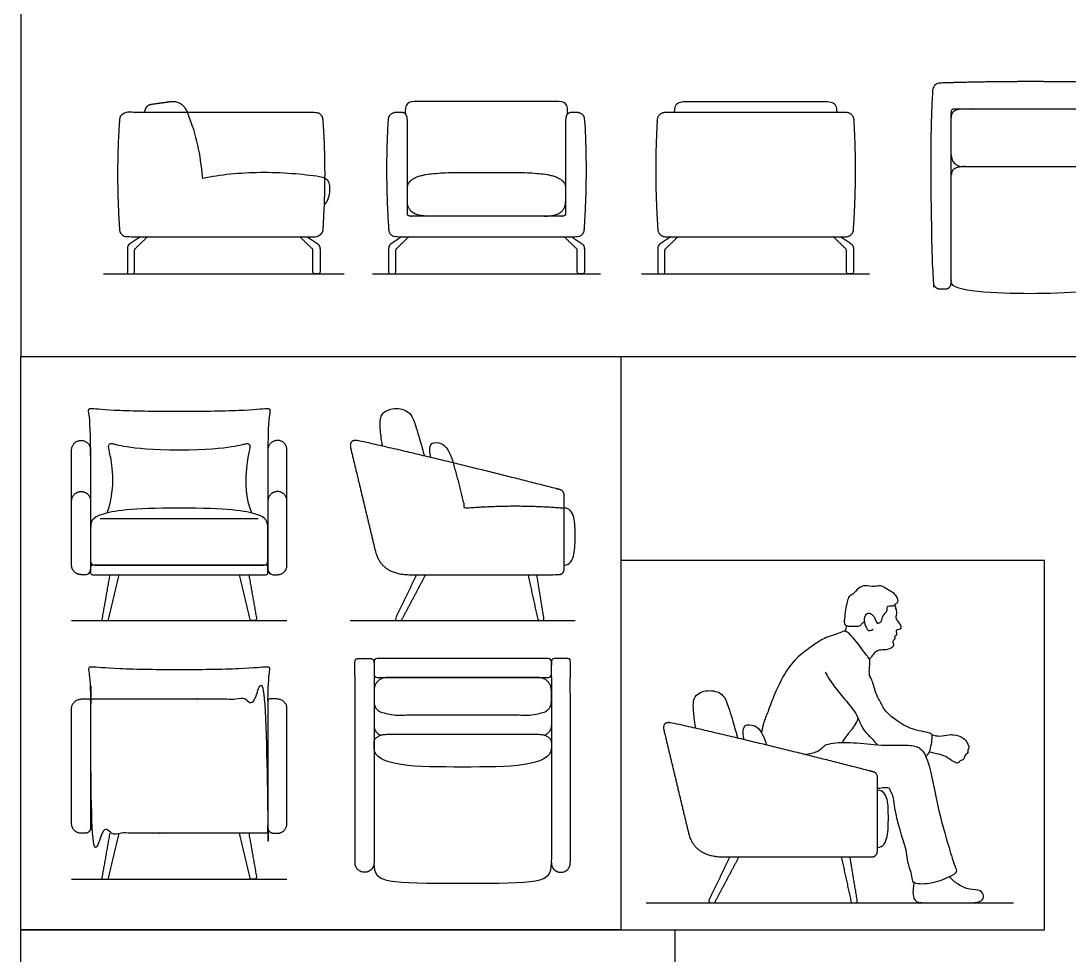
# Model space of a CAD drawing. Header units: millimetres. Extents: x 0 to 36.1, y -0.4 to 14.5.
# Drawn here: x 9.189 to 13.392, y 6.98 to 10.728 of the extents above; entities that cross this region are included whole.
import ezdxf

# ---------------------------------------------------------------- set-up
doc = ezdxf.new("R2010")
doc.units = ezdxf.units.MM
for name, color, linetype, true_color in [('AG-DETAIL-DIAGRAM', 7, 'Continuous', 0xccff66), ('AG-DIAGRAM', 7, 'Continuous', 0xfecc66), ('AG-FURNITURE', 7, 'Continuous', 0x66ccff), ('AG-PEOPLE', 7, 'Continuous', 0xfc6666), ('X-VPRT', 6, 'Continuous', 0xff00ff)]:
    doc.layers.add(name, color=color, linetype=linetype, true_color=true_color)

msp = doc.modelspace()

# ---------------------------------------------------------------- linework, layer by layer
at = {"layer": 'AG-DETAIL-DIAGRAM'}
msp.add_lwpolyline([(10.1405, 8.73), (9.8235, 8.73), (9.5066, 8.73)], dxfattribs=at)
for points, degree, knots in [([(10.408, 10.0962), (10.4024, 10.099), (10.3952, 10.1013), (10.3199, 10.1132), (10.1485, 10.127), (9.9884, 10.1105), (9.9174, 10.0965), (9.907, 10.2009), (9.8964, 10.2605), (9.8561, 10.3608)], 3, [5.470379, 5.470379, 5.470379, 5.470379, 5.916145, 5.916145, 9.085523, 12.15852, 12.15852, 12.15852, 24.062906, 24.062906, 24.062906, 24.062906]), ([(10.9216, 8.9549), (10.9476, 8.8647), (10.9681, 8.7734), (11.1749, 8.7902), (11.3672, 8.7734)], 2, [-0.61847, -0.61847, -0.61847, 0, 0, 1.301687, 1.301687, 1.301687])]:
    msp.add_open_spline(points, degree=degree, knots=knots, dxfattribs=at)
at = {"layer": 'AG-DIAGRAM'}
msp.add_line((11.6968, 7.1896, 0.0446), (13.17, 7.1896, 0.0446), dxfattribs=at)
for points in [[(9.519, 9.7131), (10.4842, 9.7131)], [(10.5985, 9.7131), (11.5129, 9.7131)], [(11.678, 9.7131), (12.5924, 9.7131)], [(9.3917, 8.3219), (10.2553, 8.3219)], [(10.5093, 8.3219), (11.411, 8.3219)], [(9.3917, 7.2845), (10.2553, 7.2845)]]:
    msp.add_lwpolyline(points, dxfattribs=at)
at = {"layer": 'AG-FURNITURE'}
for p, q in [((9.4679, 7.9997), (9.4679, 7.9984)), ((10.1791, 7.9997), (10.1791, 7.9984))]:
    msp.add_line(p, q, dxfattribs=at)
for points in [[(12.1352, 10.3608), (11.7938, 10.3608)], [(12.4765, 10.3608), (12.1352, 10.3608)]]:
    msp.add_lwpolyline(points, dxfattribs=at)
for centre, radius, start, end in [((9.6501, 9.8087), 0.00635, 134.0496, 180), ((10.3531, 9.8087), 0.00635, 0, 45.9504), ((10.6979, 9.8087), 0.00635, 134.0496, 180), ((11.4135, 9.8087), 0.00635, 0, 45.9504), ((11.7774, 9.8087), 0.00635, 134.0496, 180), ((12.493, 9.8087), 0.00635, 360, 45.9504), ((9.6215, 9.7194), 0.00635, 180, 270), ((9.6374, 9.7194), 0.00635, 270, 360), ((10.3658, 9.7194), 0.00635, 180, 270), ((10.3816, 9.7194), 0.00635, 270, 0), ((10.6693, 9.7194), 0.00635, 180, 270), ((10.6852, 9.7194), 0.00635, 270, 360), ((11.4262, 9.7194), 0.00635, 180, 270), ((11.4421, 9.7194), 0.00635, 270, 0), ((11.7488, 9.7194), 0.00635, 180, 270), ((11.7647, 9.7194), 0.00635, 270, 360), ((12.5057, 9.7194), 0.00635, 180, 270), ((12.5216, 9.7194), 0.00635, 270, 360), ((9.4843, 8.5605), 0.0164, 180, 270), ((9.4757, 8.5363), 0.00781, 90, 180), ((10.1627, 8.5605), 0.0164, 270, 360), ((10.1713, 8.5363), 0.00781, 0, 90), ((9.4466, 8.5274), 0.0214, 270, 0), ((9.4757, 8.5139), 0.00781, 180, 270), ((10.1713, 8.5139), 0.00781, 270, 0), ((10.2005, 8.5274), 0.0214, 180, 270), ((9.5183, 8.3271), 0.00519, 170.0002, 270), ((9.5346, 8.3271), 0.00519, 270, 346.7558), ((10.1124, 8.3271), 0.00519, 193.2442, 270), ((10.1287, 8.3271), 0.00519, 270, 9.9998), ((10.6982, 8.3294), 0.00752, 154.2493, 270), ((10.7097, 8.3294), 0.00752, 270, 332.0353), ((11.2684, 8.3294), 0.00752, 192.2356, 270), ((11.2789, 8.3294), 0.00752, 270, 9.3401), ((10.6173, 8.1568), 0.0127, 90, 180), ((11.3031, 8.1568), 0.0127, 360, 90), ((10.6173, 8.106), 0.0127, 180, 270), ((11.3031, 8.106), 0.0127, 270, 360), ((9.4602, 7.9997), 0.00774, 0, 90), ((10.1869, 7.9997), 0.00774, 90, 180), ((9.5183, 7.2897), 0.00519, 170.0002, 270), ((9.5346, 7.2897), 0.00519, 270, 346.7558), ((10.1124, 7.2897), 0.00519, 193.2442, 270), ((10.1287, 7.2897), 0.00519, 270, 9.9998), ((11.9547, 7.1971, 0.0446), 0.00752, 154.2493, 270), ((11.9662, 7.1971, 0.0446), 0.00752, 270, 332.0353), ((12.5248, 7.1971, 0.0446), 0.00752, 192.2356, 270), ((12.5353, 7.1971, 0.0446), 0.00752, 270, 9.3401)]:
    msp.add_arc(centre, radius, start, end, dxfattribs=at)
for points, weights, degree, knots in [([(13.2373, 10.4846), (13.0562, 10.4846), (12.8754, 10.4789), (12.8472, 10.4789), (12.8453, 10.4509), (12.8298, 10.2332), (12.8455, 9.681), (12.8473, 9.6528), (12.8756, 9.6528), (12.8902, 9.6528), (12.8962, 9.6528), (12.9197, 9.6528), (12.9201, 9.6844), (12.9201, 10.182), (12.9201, 10.3651), (12.9201, 10.3759), (12.9309, 10.3759), (13.0713, 10.3759), (13.2373, 10.3759)], [1, 1, 1, 0.731176455453, 1, 1, 1, 0.728659289514, 1, 1, 1, 1, 1, 1, 1, 0.707106781253, 1, 1, 1], 2, [-69.253751, -69.253751, -69.253751, -54.996628, -54.996628, -53.214218, -53.214218, -34.42874, -34.42874, -32.637588, -32.637588, -31.632466, -31.632466, -30.184136, -30.184136, -13.537614, -13.537614, -12.871274, -12.871274, 0, 0, 0]), ([(13.2373, 10.3759), (13.4032, 10.3759), (13.5436, 10.3759), (13.5544, 10.3759), (13.5544, 10.3651), (13.5544, 10.182), (13.5544, 9.6844), (13.5548, 9.6528), (13.5783, 9.6528), (13.5844, 9.6528), (13.5989, 9.6528), (13.6272, 9.6528), (13.629, 9.681), (13.6447, 10.2332), (13.6292, 10.4509), (13.6273, 10.4789), (13.5992, 10.4789), (13.4183, 10.4846), (13.2373, 10.4846)], [1, 1, 1, 0.707106781253, 1, 1, 1, 1, 1, 1, 1, 0.728659289514, 1, 1, 1, 0.731176455453, 1, 1, 1], 2, [-138.507501, -138.507501, -138.507501, -125.636227, -125.636227, -124.969888, -124.969888, -108.323365, -108.323365, -106.875035, -106.875035, -105.869914, -105.869914, -104.078761, -104.078761, -85.293283, -85.293283, -83.510874, -83.510874, -69.253751, -69.253751, -69.253751]), ([(10.0016, 10.3608), (10.1716, 10.3608), (10.37, 10.3608), (10.3984, 10.3608), (10.4001, 10.3325), (10.4158, 10.1232), (10.4003, 9.8903), (10.3984, 9.8622), (10.3703, 9.8622), (10.1717, 9.8622), (10.0016, 9.8622), (9.8315, 9.8622), (9.6139, 9.8622), (9.5857, 9.8622), (9.5838, 9.8903), (9.5683, 10.1232), (9.584, 10.3325), (9.5858, 10.3608), (9.6141, 10.3608), (9.8316, 10.3608), (10.0016, 10.3608)], [1, 1, 1, 0.728659289514, 1, 1, 1, 0.731176455453, 1, 1, 1, 1, 1, 0.731176455453, 1, 1, 1, 0.728659289514, 1, 1, 1], 2, [-50.98843, -50.98843, -50.98843, -37.736258, -37.736258, -35.945106, -35.945106, -17.159628, -17.159628, -15.377219, -15.377219, -2.115185, -2.115185, 11.146848, 11.146848, 12.929257, 12.929257, 31.714736, 31.714736, 33.505888, 33.505888, 46.75806, 46.75806, 46.75806]), ([(11.0557, 9.9448), (10.8897, 9.9448), (10.749, 9.9448), (10.7383, 9.9448), (10.7383, 9.9556), (10.7383, 10.1648), (10.7383, 10.3291), (10.7379, 10.3608), (10.7143, 10.3608), (10.7083, 10.3608), (10.6937, 10.3608), (10.6628, 10.3608), (10.661, 10.3325), (10.6479, 10.1136), (10.6634, 9.8903), (10.6653, 9.8622), (10.6935, 9.8622), (10.8746, 9.8622), (11.0557, 9.8622)], [1, 1, 1, 0.707106781253, 1, 1, 1, 1, 1, 1, 1, 0.728659289514, 1, 1, 1, 0.731176455453, 1, 1, 1], 2, [0, 0, 0, 12.871274, 12.871274, 13.537614, 13.537614, 30.184138, 30.184138, 31.632468, 31.632468, 32.637589, 32.637589, 34.428742, 34.428742, 53.214221, 53.214221, 54.99663, 54.99663, 69.253751, 69.253751, 69.253751]), ([(11.0557, 9.8622), (11.2368, 9.8622), (11.4179, 9.8622), (11.446, 9.8622), (11.448, 9.8903), (11.4635, 10.1136), (11.4503, 10.3325), (11.4486, 10.3608), (11.4176, 10.3608), (11.4031, 10.3608), (11.397, 10.3608), (11.3735, 10.3608), (11.3731, 10.3291), (11.3731, 10.1648), (11.3731, 9.9556), (11.3731, 9.9448), (11.3623, 9.9448), (11.2217, 9.9448), (11.0557, 9.9448)], [1, 1, 1, 0.731176455453, 1, 1, 1, 0.728659289514, 1, 1, 1, 1, 1, 1, 1, 0.707106781253, 1, 1, 1], 2, [-69.253751, -69.253751, -69.253751, -54.99663, -54.99663, -53.214221, -53.214221, -34.428742, -34.428742, -32.637589, -32.637589, -31.632468, -31.632468, -30.184138, -30.184138, -13.537614, -13.537614, -12.871274, -12.871274, 0, 0, 0]), ([(11.7938, 10.3608), (11.7878, 10.3608), (11.7732, 10.3608), (11.7423, 10.3608), (11.7405, 10.3325), (11.7274, 10.1136), (11.7429, 9.8903), (11.7448, 9.8622), (11.773, 9.8622), (11.9541, 9.8622), (12.1352, 9.8622)], [1, 1, 1, 0.728659289514, 1, 1, 1, 0.731176455453, 1, 1, 1], 2, [-106.875049, -106.875049, -106.875049, -105.869927, -105.869927, -104.078774, -104.078774, -85.293287, -85.293287, -83.510877, -83.510877, -69.253751, -69.253751, -69.253751]), ([(12.1352, 9.8622), (12.3163, 9.8622), (12.4974, 9.8622), (12.5255, 9.8622), (12.5275, 9.8903), (12.543, 10.1136), (12.5298, 10.3325), (12.5281, 10.3608), (12.4971, 10.3608), (12.4826, 10.3608), (12.4765, 10.3608)], [1, 1, 1, 0.731176455453, 1, 1, 1, 0.728659289514, 1, 1, 1], 2, [-69.253751, -69.253751, -69.253751, -54.996624, -54.996624, -53.214214, -53.214214, -34.428728, -34.428728, -32.637574, -32.637574, -31.632452, -31.632452, -31.632452]), ([(9.3917, 8.8017), (9.3917, 8.878), (9.3917, 9.0068), (9.3917, 9.0449), (9.4298, 9.0449), (9.4679, 9.0449), (9.4679, 9.0068), (9.4679, 8.8838), (9.4679, 8.8017)], [1, 1, 1, 0.707106781187, 1, 0.707106781186, 1, 1, 1], 2, [0.361362, 0.361362, 0.361362, 1.180318, 1.180318, 1.376668, 1.376668, 1.573017, 1.573017, 2.439302, 2.439302, 2.439302]), ([(10.2553, 8.8017), (10.2553, 8.878), (10.2553, 9.0068), (10.2553, 9.0449), (10.2172, 9.0449), (10.1791, 9.0449), (10.1791, 9.0068), (10.1791, 8.8838), (10.1791, 8.8017)], [1, 1, 1, 0.707106781187, 1, 0.707106781186, 1, 1, 1], 2, [0.361362, 0.361362, 0.361362, 1.180318, 1.180318, 1.376668, 1.376668, 1.573017, 1.573017, 2.439302, 2.439302, 2.439302]), ([(10.5114, 9.0114), (10.5027, 9.0475), (10.5265, 9.0475), (10.8242, 8.9801), (11.0908, 8.9142), (11.3505, 8.8473), (11.3607, 8.8447), (11.3672, 8.8364), (11.3672, 8.8258), (11.3672, 8.7256), (11.3672, 8.6264), (11.3672, 8.5282), (11.3672, 8.5152), (11.358, 8.5061), (11.345, 8.5061), (11.1468, 8.5061), (10.9486, 8.5061), (10.7503, 8.5061), (10.6709, 8.5061), (10.6236, 8.5392), (10.6087, 8.6054), (10.5761, 8.7413), (10.544, 8.8756), (10.5114, 9.0114)], [1, 1, 1, 1, 1, 1, 0.860266481406, 0.860266481406, 1, 1, 1, 1, 0.804737854124, 0.804737854124, 1, 1, 1, 1, 1, 1, 1, 1, 1, 1], 3, [0, 0, 0, 0, 0.248055, 0.248055, 3.081282, 3.081282, 3.081282, 3.177235, 3.177235, 3.177235, 4.143081, 4.143081, 4.143081, 4.257381, 4.257381, 4.257381, 6.208316, 6.208316, 6.208316, 6.933691, 6.933691, 6.933691, 8.290754, 8.290754, 8.290754, 8.290754]), ([(9.3917, 8.8017), (9.3917, 8.8398), (9.4298, 8.8398), (9.4679, 8.8398), (9.4679, 8.8017)], [1, 0.707106781187, 1, 0.707106781186, 1], 2, [1.1403063, 1.1403063, 1.1403063, 1.3366558, 1.3366558, 1.5330054, 1.5330054, 1.5330054]), ([(10.2553, 8.8017), (10.2553, 8.8398), (10.2172, 8.8398), (10.1791, 8.8398), (10.1791, 8.8017)], [1, 0.707106781187, 1, 0.707106781186, 1], 2, [1.1403063, 1.1403063, 1.1403063, 1.3366558, 1.3366558, 1.5330054, 1.5330054, 1.5330054]), ([(10.5411, 8.1695), (10.5284, 8.1695), (10.5284, 8.1568), (10.5284, 7.874), (10.5284, 7.7187), (10.5284, 7.546), (10.5284, 7.3498), (10.5284, 7.3117), (10.5665, 7.3117), (10.6046, 7.3117), (10.6046, 7.3498), (10.6046, 7.5444), (10.6046, 7.7187), (10.6046, 7.8889), (10.6046, 8.1568), (10.6046, 8.1695), (10.5919, 8.1695), (10.5665, 8.1695), (10.5411, 8.1695)], [1, 0.707106781204, 1, 1, 1, 1, 1, 0.707106781187, 1, 0.707106781186, 1, 1, 1, 1, 1, 0.707106781169, 1, 1, 1], 2, [0, 0, 0, 0.06545, 0.06545, 0.319353, 0.319353, 0.601575, 0.601575, 0.797925, 0.797925, 0.994274, 0.994274, 1.293356, 1.293356, 1.585542, 1.585542, 1.650992, 1.650992, 1.817659, 1.817659, 1.817659]), ([(11.3793, 8.1695), (11.392, 8.1695), (11.392, 8.1568), (11.392, 7.874), (11.392, 7.7187), (11.392, 7.546), (11.392, 7.3498), (11.392, 7.3117), (11.3539, 7.3117), (11.3158, 7.3117), (11.3158, 7.3498), (11.3158, 7.5444), (11.3158, 7.7187), (11.3158, 7.8889), (11.3158, 8.1568), (11.3158, 8.1695), (11.3285, 8.1695), (11.3539, 8.1695), (11.3793, 8.1695)], [1, 0.707106781204, 1, 1, 1, 1, 1, 0.707106781187, 1, 0.707106781186, 1, 1, 1, 1, 1, 0.707106781169, 1, 1, 1], 2, [0, 0, 0, 0.06545, 0.06545, 0.319353, 0.319353, 0.601575, 0.601575, 0.797925, 0.797925, 0.994274, 0.994274, 1.293356, 1.293356, 1.585542, 1.585542, 1.650992, 1.650992, 1.817659, 1.817659, 1.817659]), ([(9.4757, 8.0075), (9.4679, 8.0075), (9.4679, 7.9997), (9.4679, 7.4877), (9.4679, 7.4765), (9.4679, 7.4686), (9.4757, 7.4686), (9.6496, 7.4686), (9.8235, 7.4686), (9.9974, 7.4686), (10.1713, 7.4686), (10.1791, 7.4686), (10.1791, 7.4765), (10.1791, 7.4877), (10.1791, 7.9997), (10.1791, 8.0075), (10.1713, 8.0075), (9.9974, 8.0075), (9.8235, 8.0075), (9.6496, 8.0075), (9.4757, 8.0075)], [1, 0.707106781187, 1, 1, 1, 0.707106781186, 1, 1, 1, 1, 1, 0.707106781186, 1, 1, 1, 0.707106781187, 1, 1, 1, 1, 1], 2, [-1.317294, -1.317294, -1.317294, -1.277039, -1.277039, -1.203293, -1.203293, -1.163038, -1.163038, -0.021998, -0.021998, 1.119041, 1.119041, 1.159296, 1.159296, 1.233042, 1.233042, 1.273297, 1.273297, 2.414337, 2.414337, 3.555376, 3.555376, 3.555376]), ([(10.9602, 8.0933), (11.1122, 8.0933), (11.2642, 8.0933), (11.3158, 8.0933), (11.3158, 8.0418), (11.3158, 8.0275), (11.3158, 7.995), (11.3158, 7.9434), (11.0229, 7.9434), (10.9602, 7.9434), (10.8974, 7.9434), (10.6046, 7.9434), (10.6046, 7.995), (10.6046, 8.0275), (10.6046, 8.0418), (10.6046, 8.0933), (10.6561, 8.0933), (10.8081, 8.0933), (10.9602, 8.0933)], [1, 1, 1, 0.707106781187, 1, 1, 1, 0.707106781187, 1, 1, 1, 0.707106781187, 1, 1, 1, 0.707106781187, 1, 1, 1], 2, [0, 0, 0, 0.997636, 0.997636, 1.263149, 1.263149, 1.437063, 1.437063, 1.702575, 2.700211, 2.700211, 3.697848, 3.96336, 3.96336, 4.137274, 4.137274, 4.402787, 4.402787, 5.400423, 5.400423, 5.400423]), ([(9.3917, 7.7643), (9.3917, 7.8406), (9.3917, 7.9694), (9.3917, 8.0075), (9.4347, 8.0074)], [1, 1, 1, 0.707106781187, 0.952430624998], 2, [4.485906, 4.485906, 4.485906, 5.318982, 5.318982, 5.518717, 5.518717, 5.518717]), ([(10.2553, 7.7643), (10.2553, 7.8406), (10.2553, 7.9694), (10.2553, 8.0075), (10.2123, 8.0074)], [1, 1, 1, 0.707106781187, 0.952430624998], 2, [4.485906, 4.485906, 4.485906, 5.318982, 5.318982, 5.518717, 5.518717, 5.518717]), ([(10.6046, 7.9295), (10.6046, 7.9152), (10.6046, 7.9009), (10.6046, 7.8759), (10.6303, 7.8615)], [1, 1, 1, 0.832491192292, 0.780919562718], 2, [1.2631486, 1.2631486, 1.2631486, 1.4370627, 1.4370627, 1.5889122, 1.5889122, 1.5889122]), ([(11.3158, 7.9295), (11.3158, 7.9152), (11.3158, 7.9009), (11.3158, 7.8759), (11.29, 7.8615)], [1, 1, 1, 0.832491192292, 0.780919562718], 2, [1.2631486, 1.2631486, 1.2631486, 1.4370627, 1.4370627, 1.5889122, 1.5889122, 1.5889122]), ([(11.7679, 7.8791, 0.0446), (11.7592, 7.9152, 0.0446), (11.7829, 7.9152, 0.0446), (12.0807, 7.8477, 0.0446), (12.3473, 7.7819, 0.0446), (12.607, 7.715, 0.0446), (12.6172, 7.7124, 0.0446), (12.6236, 7.704, 0.0446), (12.6236, 7.6935, 0.0446), (12.6236, 7.5932, 0.0446), (12.6236, 7.494, 0.0446), (12.6236, 7.3959, 0.0446), (12.6236, 7.3829, 0.0446), (12.6144, 7.3737, 0.0446), (12.6014, 7.3737, 0.0446), (12.4032, 7.3737, 0.0446), (12.205, 7.3737, 0.0446), (12.0068, 7.3737, 0.0446), (11.9273, 7.3737, 0.0446), (11.8801, 7.4068, 0.0446), (11.8651, 7.4731, 0.0446), (11.8325, 7.609, 0.0446), (11.8004, 7.7433, 0.0446), (11.7679, 7.8791, 0.0446)], [1, 1, 1, 1, 1, 1, 0.860266481406, 0.860266481406, 1, 1, 1, 1, 0.804737854124, 0.804737854124, 1, 1, 1, 1, 1, 1, 1, 1, 1, 1], 3, [0, 0, 0, 0, 0.248055, 0.248055, 3.081282, 3.081282, 3.081282, 3.177235, 3.177235, 3.177235, 4.143081, 4.143081, 4.143081, 4.257381, 4.257381, 4.257381, 6.208316, 6.208316, 6.208316, 6.933691, 6.933691, 6.933691, 8.290754, 8.290754, 8.290754, 8.290754]), ([(10.6046, 7.812), (10.6046, 7.8225), (10.6046, 7.8331), (10.6046, 7.8658), (10.6561, 7.8658), (10.8081, 7.8658), (10.9602, 7.8658)], [1, 1, 1, 0.707106781187, 1, 1, 1], 2, [-1.391089, -1.391089, -1.391089, -1.263149, -1.263149, -0.997636, -0.997636, 0, 0, 0]), ([(10.9602, 7.8658), (11.1122, 7.8658), (11.2642, 7.8658), (11.3158, 7.8658), (11.3158, 7.8331), (11.3158, 7.8225), (11.3158, 7.812)], [1, 1, 1, 0.707106781187, 1, 1, 1], 2, [0, 0, 0, 0.997636, 0.997636, 1.263149, 1.263149, 1.391089, 1.391089, 1.391089]), ([(9.4679, 7.49), (9.4679, 7.4686), (9.4466, 7.4686), (9.4382, 7.4686), (9.4298, 7.4686), (9.3917, 7.4686), (9.3917, 7.5067), (9.3917, 7.6355), (9.3917, 7.7643)], [1, 0.707106781186, 1, 1, 1, 0.707106781187, 1, 1, 1], 2, [3.305587, 3.305587, 3.305587, 3.415698, 3.415698, 3.470599, 3.470599, 3.666949, 3.666949, 4.485906, 4.485906, 4.485906]), ([(10.1791, 7.49), (10.1791, 7.4686), (10.2005, 7.4686), (10.2088, 7.4686), (10.2172, 7.4686), (10.2553, 7.4686), (10.2553, 7.5067), (10.2553, 7.6355), (10.2553, 7.7643)], [1, 0.707106781186, 1, 1, 1, 0.707106781187, 1, 1, 1], 2, [3.305587, 3.305587, 3.305587, 3.415698, 3.415698, 3.470599, 3.470599, 3.666949, 3.666949, 4.485906, 4.485906, 4.485906])]:
    msp.add_rational_spline(points, weights, degree=degree, knots=knots, dxfattribs=at)
for points, degree, knots in [([(9.6849, 10.3608), (9.6882, 10.3907), (9.7118, 10.394), (9.7569, 10.4004), (9.7866, 10.4045), (9.8353, 10.4108), (9.8561, 10.3608)], 2, [-2.444209, -2.444209, -2.444209, 0, 0, 3.584651, 3.584651, 6.488257, 6.488257, 6.488257]), ([(11.0557, 10.4052), (10.9251, 10.4052), (10.7651, 10.4052), (10.7297, 10.4052), (10.7301, 10.363), (10.7302, 10.3549)], 3, [-14.497428, -14.497428, -14.497428, -14.497428, -7.648868, -0.800307, -0.591619, -0.591619, -0.591619, -0.591619]), ([(11.3811, 10.3549), (11.3812, 10.363), (11.3816, 10.4052), (11.3463, 10.4052), (11.1863, 10.4052), (11.0557, 10.4052)], 3, [-28.403236, -28.403236, -28.403236, -28.403236, -28.194549, -21.345988, -14.497428, -14.497428, -14.497428, -14.497428]), ([(12.9201, 10.1913), (12.9201, 10.1434), (13, 10.1434), (13.0158, 10.1434), (13.2373, 10.1434), (13.4587, 10.1434), (13.4745, 10.1434), (13.5544, 10.1434), (13.5544, 10.1913)], 3, [-26.17373, -26.17373, -26.17373, -26.17373, -13.086865, 0, 0, 0, 13.086865, 26.17373, 26.17373, 26.17373, 26.17373]), ([(10.4056, 9.9906), (10.4182, 10.0044), (10.427, 10.0283), (10.427, 10.0496), (10.427, 10.0865), (10.408, 10.0962)], 3, [0.020842, 0.020842, 0.020842, 0.020842, 1.972048, 3.944096, 5.470379, 5.470379, 5.470379, 5.470379]), ([(10.7383, 10.0578), (10.7383, 10.1195), (10.9147, 10.1195), (11.0168, 10.1195), (11.0557, 10.1195)], 2, [-29.677648, -29.677648, -29.677648, -26.385385, -26.385385, -15.835861, -15.835861, -15.835861]), ([(11.0557, 10.1195), (11.0946, 10.1195), (11.1966, 10.1195), (11.3731, 10.1195), (11.3731, 10.0578)], 2, [-15.835861, -15.835861, -15.835861, -5.286338, -5.286338, -1.994074, -1.994074, -1.994074]), ([(13.5545, 9.6803), (13.5545, 9.6406), (13.3759, 9.6337), (13.2373, 9.6337), (13.0987, 9.6337), (12.92, 9.6406), (12.92, 9.6803)], 3, [0, 0, 0, 0, 22.164903, 22.164903, 22.164903, 44.329806, 44.329806, 44.329806, 44.329806]), ([(9.4679, 8.9846), (9.4679, 9.1092), (9.4588, 9.167), (9.4584, 9.1767), (9.5534, 9.1644), (9.745, 9.1617), (9.8235, 9.1617)], 3, [-1.570688, -1.570688, -1.570688, -1.570688, -1.178016, -0.785344, -0.392672, 0, 0, 0, 0]), ([(9.8235, 9.1617), (9.9021, 9.1617), (10.0937, 9.1644), (10.1886, 9.1767), (10.1883, 9.167), (10.1791, 9.1092), (10.1791, 8.9846)], 3, [0, 0, 0, 0, 0.392672, 0.785344, 1.178016, 1.570688, 1.570688, 1.570688, 1.570688]), ([(10.6386, 9.0219), (10.6331, 9.0558), (10.6291, 9.0951), (10.6261, 9.1546), (10.6867, 9.1796), (10.7503, 9.164), (10.7719, 9.1028), (10.7918, 9.0366), (10.8037, 8.9929), (10.8065, 8.9826)], 3, [0.122912, 0.122912, 0.122912, 0.122912, 0.483244, 0.918115, 1.344267, 1.78157, 2.221352, 2.783181, 2.954624, 2.954624, 2.954624, 2.954624]), ([(10.8329, 8.9763), (10.8297, 8.9849), (10.828, 9.0023), (10.8296, 9.0392), (10.8826, 9.0366), (10.9082, 8.9955), (10.9191, 8.969), (10.9216, 8.9549)], 3, [0, 0, 0, 0, 0.300646, 0.587413, 0.907127, 1.2818, 1.658174, 1.658174, 1.658174, 1.658174]), ([(9.8235, 8.1243), (9.745, 8.1243), (9.5534, 8.127), (9.4584, 8.1392), (9.4587, 8.1301), (9.4665, 8.0806), (9.4679, 7.9996)], 3, [0, 0, 0, 0, 0.392672, 0.785344, 1.178016, 1.508414, 1.508414, 1.508414, 1.508414]), ([(10.1791, 7.9996), (10.1805, 8.0806), (10.1883, 8.1301), (10.1886, 8.1392), (10.0937, 8.127), (9.9021, 8.1243), (9.8235, 8.1243)], 3, [-1.508414, -1.508414, -1.508414, -1.508414, -1.178016, -0.785344, -0.392672, 0, 0, 0, 0]), ([(11.8951, 7.8896, 0.0446), (11.8896, 7.9235, 0.0446), (11.8856, 7.9628, 0.0446), (11.8825, 8.0222, 0.0446), (11.9431, 8.0473, 0.0446), (12.0068, 8.0317, 0.0446), (12.0284, 7.9705, 0.0446), (12.0482, 7.9042, 0.0446), (12.0602, 7.8605, 0.0446), (12.0629, 7.8502, 0.0446)], 3, [0.122912, 0.122912, 0.122912, 0.122912, 0.483244, 0.918115, 1.344267, 1.78157, 2.221352, 2.783181, 2.954624, 2.954624, 2.954624, 2.954624]), ([(12.0893, 7.8439, 0.0446), (12.0862, 7.8526, 0.0446), (12.0844, 7.8699, 0.0446), (12.086, 7.9069, 0.0446), (12.139, 7.9042, 0.0446), (12.1646, 7.8632, 0.0446), (12.1755, 7.8367, 0.0446), (12.1781, 7.8225, 0.0446)], 3, [0, 0, 0, 0, 0.300646, 0.587413, 0.907127, 1.2818, 1.658174, 1.658174, 1.658174, 1.658174])]:
    msp.add_open_spline(points, degree=degree, knots=knots, dxfattribs=at)
for points, degree in [([(11.8097, 10.3608), (11.8098, 10.4052), (11.8446, 10.4052), (12.0046, 10.4052), (12.1352, 10.4052)], 3), ([(12.1352, 10.4052), (12.2658, 10.4052), (12.4258, 10.4052), (12.4606, 10.4052), (12.4607, 10.3608)], 3), ([(12.9201, 10.339), (12.9201, 10.3759), (12.9671, 10.3759)], 2), ([(12.9729, 10.1436), (12.9201, 10.1436), (12.9201, 10.1108)], 2), ([(10.4052, 9.9902), (10.4053, 9.9903), (10.4055, 9.9905), (10.4056, 9.9906)], 3), ([(10.8233, 9.9448), (10.7383, 9.9448), (10.7383, 10.0034)], 2), ([(11.2881, 9.9448), (11.3731, 9.9448), (11.3731, 10.0034)], 2), ([(9.6673, 9.8622), (9.6464, 9.8483), (9.6255, 9.8343)], 2), ([(9.6457, 9.8133), (9.671, 9.8378), (9.6963, 9.8622)], 2), ([(10.3575, 9.8133), (10.3322, 9.8378), (10.3068, 9.8622)], 2), ([(10.3358, 9.8622), (10.3567, 9.8483), (10.3776, 9.8343)], 2), ([(10.7151, 9.8622), (10.6942, 9.8483), (10.6733, 9.8343)], 2), ([(10.6935, 9.8133), (10.7188, 9.8378), (10.7441, 9.8622)], 2), ([(11.4179, 9.8133), (11.3926, 9.8378), (11.3673, 9.8622)], 2), ([(11.3963, 9.8622), (11.4172, 9.8483), (11.4381, 9.8343)], 2), ([(11.7946, 9.8622), (11.7737, 9.8483), (11.7528, 9.8343)], 2), ([(11.773, 9.8133), (11.7983, 9.8378), (11.8236, 9.8622)], 2), ([(12.4974, 9.8133), (12.4721, 9.8378), (12.4468, 9.8622)], 2), ([(12.4758, 9.8622), (12.4967, 9.8483), (12.5176, 9.8343)], 2), ([(9.6255, 9.8343), (9.6152, 9.8274), (9.6152, 9.8112)], 2), ([(9.6152, 9.8112), (9.6152, 9.7653), (9.6152, 9.7194)], 2), ([(9.6438, 9.7194), (9.6438, 9.764), (9.6438, 9.8087)], 2), ([(10.3594, 9.7194), (10.3594, 9.764), (10.3594, 9.8087)], 2), ([(10.3776, 9.8343), (10.388, 9.8274), (10.388, 9.8112)], 2), ([(10.388, 9.8112), (10.388, 9.7653), (10.388, 9.7194)], 2), ([(10.6733, 9.8343), (10.6629, 9.8274), (10.6629, 9.8112)], 2), ([(10.6629, 9.8112), (10.6629, 9.7653), (10.6629, 9.7194)], 2), ([(10.6915, 9.7194), (10.6915, 9.764), (10.6915, 9.8087)], 2), ([(11.4199, 9.7194), (11.4199, 9.764), (11.4199, 9.8087)], 2), ([(11.4381, 9.8343), (11.4484, 9.8274), (11.4484, 9.8112)], 2), ([(11.4484, 9.8112), (11.4484, 9.7653), (11.4484, 9.7194)], 2), ([(11.7528, 9.8343), (11.7424, 9.8274), (11.7424, 9.8112)], 2), ([(11.7424, 9.8112), (11.7424, 9.7653), (11.7424, 9.7194)], 2), ([(11.771, 9.7194), (11.771, 9.764), (11.771, 9.8087)], 2), ([(12.4994, 9.7194), (12.4994, 9.764), (12.4994, 9.8087)], 2), ([(12.5176, 9.8343), (12.5279, 9.8274), (12.5279, 9.8112)], 2), ([(12.5279, 9.8112), (12.5279, 9.7653), (12.5279, 9.7194)], 2), ([(9.6215, 9.7131), (9.6295, 9.7131), (9.6374, 9.7131)], 2), ([(10.3816, 9.7131), (10.3737, 9.7131), (10.3658, 9.7131)], 2), ([(10.6693, 9.7131), (10.6772, 9.7131), (10.6852, 9.7131)], 2), ([(11.4421, 9.7131), (11.4341, 9.7131), (11.4262, 9.7131)], 2), ([(11.7488, 9.7131), (11.7567, 9.7131), (11.7647, 9.7131)], 2), ([(12.5216, 9.7131), (12.5136, 9.7131), (12.5057, 9.7131)], 2), ([(9.5341, 8.7537), (9.5583, 8.8155), (9.5583, 8.9368), (9.5419, 9.0033), (9.5378, 9.0286), (9.5509, 9.0354), (9.5893, 9.0212), (9.7128, 9.0074), (9.8235, 9.0074)], 3), ([(9.8235, 9.0074), (9.9342, 9.0074), (10.0577, 9.0212), (10.0962, 9.0354), (10.1092, 9.0286), (10.1051, 9.0033), (10.0887, 8.9368), (10.0887, 8.8155), (10.113, 8.7537)], 3), ([(9.3917, 8.5442), (9.3917, 8.6729), (9.3917, 8.8017)], 2), ([(9.4679, 8.8017), (9.4679, 8.6787), (9.4679, 8.5274)], 2), ([(10.1791, 8.8017), (10.1791, 8.6787), (10.1791, 8.5274)], 2), ([(10.2553, 8.5442), (10.2553, 8.6729), (10.2553, 8.8017)], 2), ([(9.8235, 8.7734), (9.6305, 8.7734), (9.4793, 8.7492), (9.4679, 8.7208), (9.4679, 8.6902)], 3), ([(10.1791, 8.6902), (10.1791, 8.7208), (10.1677, 8.7492), (10.0166, 8.7734), (9.8235, 8.7734)], 3), ([(11.3672, 8.5442), (11.3916, 8.5442), (11.411, 8.5863), (11.411, 8.6622), (11.411, 8.7408), (11.3898, 8.7734), (11.3672, 8.7734)], 3), ([(9.4679, 8.6902), (9.4679, 8.647), (9.4679, 8.6038), (9.4679, 8.5605)], 3), ([(10.1791, 8.5605), (10.1791, 8.6038), (10.1791, 8.647), (10.1791, 8.6902)], 3), ([(9.4679, 8.5363), (9.4679, 8.5251), (9.4679, 8.5139)], 2), ([(9.8235, 8.5442), (9.6496, 8.5442), (9.4757, 8.5442)], 2), ([(9.4843, 8.5442), (9.5974, 8.5442), (9.7104, 8.5442), (9.8235, 8.5442)], 3), ([(9.8235, 8.5442), (9.9366, 8.5442), (10.0497, 8.5442), (10.1627, 8.5442)], 3), ([(10.1713, 8.5442), (9.9974, 8.5442), (9.8235, 8.5442)], 2), ([(10.1791, 8.5139), (10.1791, 8.5251), (10.1791, 8.5363)], 2), ([(9.4466, 8.5061), (9.4382, 8.5061), (9.4298, 8.5061)], 2), ([(9.4757, 8.5061), (9.6496, 8.5061), (9.8235, 8.5061)], 2), ([(9.5446, 8.5061), (9.5289, 8.417), (9.5132, 8.328)], 2), ([(9.5396, 8.3259), (9.5608, 8.416), (9.582, 8.5061)], 2), ([(9.8235, 8.5061), (9.9974, 8.5061), (10.1713, 8.5061)], 2), ([(10.1074, 8.3259), (10.0862, 8.416), (10.065, 8.5061)], 2), ([(10.1024, 8.5061), (10.1181, 8.417), (10.1338, 8.328)], 2), ([(10.2005, 8.5061), (10.2088, 8.5061), (10.2172, 8.5061)], 2), ([(10.7751, 8.5061), (10.7333, 8.4194), (10.6915, 8.3327)], 2), ([(10.7164, 8.3259), (10.7642, 8.416), (10.812, 8.5061)], 2), ([(11.2224, 8.5061), (11.2417, 8.4169), (11.261, 8.3278)], 2), ([(11.2863, 8.3306), (11.2719, 8.4183), (11.2575, 8.5061)], 2), ([(9.5183, 8.3219), (9.5265, 8.3219), (9.5346, 8.3219)], 2), ([(10.1287, 8.3219), (10.1206, 8.3219), (10.1124, 8.3219)], 2), ([(10.6982, 8.3219), (10.704, 8.3219), (10.7097, 8.3219)], 2), ([(11.2684, 8.3219), (11.2736, 8.3219), (11.2789, 8.3219)], 2), ([(10.6046, 8.1568), (10.6046, 8.1314), (10.6046, 8.106)], 2), ([(10.9602, 8.1695), (10.7887, 8.1695), (10.6173, 8.1695)], 2), ([(11.3031, 8.1695), (11.1316, 8.1695), (10.9602, 8.1695)], 2), ([(11.3158, 8.106), (11.3158, 8.1314), (11.3158, 8.1568)], 2), ([(10.6173, 8.0933), (10.7887, 8.0933), (10.9602, 8.0933)], 2), ([(10.9602, 8.0933), (11.1316, 8.0933), (11.3031, 8.0933)], 2), ([(9.4347, 8.0074), (9.4475, 8.0074), (9.4602, 8.0074)], 2), ([(9.4679, 7.9984), (9.4679, 7.8464), (9.4679, 7.7643)], 2), ([(10.1791, 7.9984), (10.1791, 7.8464), (10.1791, 7.7643)], 2), ([(10.2123, 8.0074), (10.1996, 8.0074), (10.1869, 8.0074)], 2), ([(10.9602, 7.7342), (10.778, 7.7342), (10.6046, 7.7342), (10.6046, 7.812)], 3), ([(11.3158, 7.812), (11.3158, 7.7342), (11.1423, 7.7342), (10.9602, 7.7342)], 3), ([(9.4679, 7.7643), (9.4679, 7.6413), (9.4679, 7.49)], 2), ([(10.1791, 7.7643), (10.1791, 7.6413), (10.1791, 7.49)], 2), ([(12.6236, 7.4118, 0.0446), (12.6481, 7.4118, 0.0446), (12.6675, 7.454, 0.0446), (12.6675, 7.5299, 0.0446), (12.6675, 7.6085, 0.0446), (12.6463, 7.641, 0.0446), (12.6236, 7.641, 0.0446)], 3), ([(9.5446, 7.4686), (9.5289, 7.3796), (9.5132, 7.2906)], 2), ([(9.5396, 7.2885), (9.5608, 7.3786), (9.582, 7.4686)], 2), ([(10.1074, 7.2885), (10.0862, 7.3786), (10.065, 7.4686)], 2), ([(10.1024, 7.4686), (10.1181, 7.3796), (10.1338, 7.2906)], 2), ([(12.0315, 7.3737, 0.0446), (11.9897, 7.287, 0.0446), (11.9479, 7.2004, 0.0446)], 2), ([(11.9728, 7.1936, 0.0446), (12.0206, 7.2836, 0.0446), (12.0685, 7.3737, 0.0446)], 2), ([(12.4788, 7.3737, 0.0446), (12.4982, 7.2846, 0.0446), (12.5175, 7.1955, 0.0446)], 2), ([(12.5428, 7.1983, 0.0446), (12.5283, 7.286, 0.0446), (12.5139, 7.3737, 0.0446)], 2), ([(10.6045, 7.348), (10.6009, 7.2678), (10.66, 7.2678), (10.9602, 7.2678)], 3), ([(10.9602, 7.2678), (11.2604, 7.2678), (11.3194, 7.2678), (11.3158, 7.348)], 3), ([(9.5183, 7.2845), (9.5265, 7.2845), (9.5346, 7.2845)], 2), ([(10.1287, 7.2845), (10.1206, 7.2845), (10.1124, 7.2845)], 2), ([(11.9547, 7.1896, 0.0446), (11.9604, 7.1896, 0.0446), (11.9662, 7.1896, 0.0446)], 2), ([(12.5248, 7.1896, 0.0446), (12.5301, 7.1896, 0.0446), (12.5353, 7.1896, 0.0446)], 2)]:
    msp.add_open_spline(points, degree=degree, dxfattribs=at)
for points in [[(9.4298, 8.5061), (9.3917, 8.5061), (9.3917, 8.5442)], [(10.2172, 8.5061), (10.2553, 8.5061), (10.2553, 8.5442)]]:
    msp.add_rational_spline(points, [1, 0.707106781187, 1], degree=2, dxfattribs=at)
at = {"layer": 'AG-PEOPLE'}
for points, knots in [([(12.6037, 8.3432, 0.0446), (12.6068, 8.3403, 0.0446), (12.6137, 8.3358, 0.0446), (12.6197, 8.3077, 0.0446), (12.6319, 8.313, 0.0446), (12.6421, 8.3198, 0.0446), (12.6428, 8.3439, 0.0446), (12.6659, 8.3584, 0.0446), (12.6611, 8.3771, 0.0446), (12.6721, 8.382, 0.0446), (12.6875, 8.379, 0.0446), (12.6978, 8.39, 0.0446), (12.7088, 8.3963, 0.0446), (12.7027, 8.427, 0.0446), (12.6578, 8.4493, 0.0446), (12.637, 8.4649, 0.0446), (12.6112, 8.4554, 0.0446), (12.5738, 8.4649, 0.0446), (12.5482, 8.455, 0.0446), (12.5264, 8.4264, 0.0446), (12.5079, 8.4207, 0.0446), (12.5028, 8.3956, 0.0446), (12.4935, 8.366, 0.0446), (12.4931, 8.3314, 0.0446), (12.4887, 8.3148, 0.0446), (12.4928, 8.3025, 0.0446), (12.509, 8.299, 0.0446), (12.5341, 8.2997, 0.0446), (12.5555, 8.2991, 0.0446), (12.562, 8.3113, 0.0446), (12.5681, 8.3149, 0.0446), (12.571, 8.3168, 0.0446)], [0, 0, 0, 0, 0.199566, 0.473674, 0.640937, 0.830292, 1.092389, 1.369996, 1.588183, 1.758257, 1.974088, 2.183597, 2.366314, 2.646425, 3.042355, 3.318686, 3.596921, 3.938894, 4.227021, 4.555629, 4.78865, 5.054952, 5.375402, 5.704054, 5.933021, 6.114663, 6.330385, 6.618994, 6.868471, 7.061629, 7.241837, 7.241837, 7.241837, 7.241837]), ([(12.5901, 8.1694, 0.0446), (12.5947, 8.1724, 0.0446), (12.6039, 8.1787, 0.0446), (12.6138, 8.197, 0.0446), (12.6318, 8.2062, 0.0446), (12.6577, 8.2047, 0.0446), (12.6843, 8.2128, 0.0446), (12.6917, 8.2264, 0.0446), (12.6822, 8.2408, 0.0446), (12.6946, 8.2465, 0.0446), (12.6957, 8.2521, 0.0446), (12.6913, 8.2571, 0.0446), (12.6968, 8.2619, 0.0446), (12.7036, 8.2653, 0.0446), (12.6993, 8.2765, 0.0446), (12.6992, 8.2858, 0.0446), (12.711, 8.2877, 0.0446), (12.7205, 8.2905, 0.0446), (12.7179, 8.3048, 0.0446), (12.7042, 8.3213, 0.0446), (12.696, 8.3358, 0.0446), (12.7041, 8.3528, 0.0446), (12.6982, 8.3711, 0.0446), (12.695, 8.3805, 0.0446), (12.6928, 8.385, 0.0446)], [0, 0, 0, 0, 0.226957, 0.476619, 0.718836, 1.006433, 1.29619, 1.496483, 1.701142, 1.882366, 2.004921, 2.133665, 2.271742, 2.413069, 2.596415, 2.752439, 2.935245, 3.096697, 3.287117, 3.551628, 3.771565, 4.002285, 4.243031, 4.459625, 4.459625, 4.459625, 4.459625]), ([(12.6037, 8.3432, 0.0446), (12.6016, 8.3457, 0.0446), (12.5964, 8.3504, 0.0446), (12.5773, 8.3517, 0.0446), (12.5661, 8.3221, 0.0446), (12.5788, 8.2937, 0.0446), (12.5859, 8.2811, 0.0446), (12.5971, 8.2804, 0.0446), (12.6064, 8.2871, 0.0446)], [0, 0, 0, 0, 0.196452, 0.438271, 0.761743, 1.108057, 1.337197, 1.560492, 1.560492, 1.560492, 1.560492]), ([(12.4947, 8.2792, 0.0446), (12.4962, 8.2834, 0.0446), (12.4987, 8.2919, 0.0446), (12.5002, 8.298, 0.0446), (12.5009, 8.301, 0.0446)], [0, 0, 0, 0, 0.2045983, 0.375948, 0.375948, 0.375948, 0.375948]), ([(12.8182, 7.7762, 0.0446), (12.8238, 7.7829, 0.0446), (12.8359, 7.7924, 0.0446), (12.8453, 7.8549, 0.0446), (12.8413, 7.8729, 0.0446), (12.7601, 7.8791, 0.0446), (12.6806, 7.9334, 0.0446), (12.652, 7.9632, 0.0446), (12.6393, 7.9887, 0.0446), (12.6151, 8.031, 0.0446), (12.6037, 8.0845, 0.0446), (12.5894, 8.1007, 0.0446), (12.5924, 8.1343, 0.0446), (12.595, 8.1639, 0.0446), (12.5828, 8.1792, 0.0446), (12.5332, 8.2462, 0.0446), (12.4963, 8.2862, 0.0446), (12.4724, 8.2702, 0.0446), (12.4071, 8.2527, 0.0446), (12.3683, 8.2235, 0.0446), (12.31, 8.1839, 0.0446), (12.2559, 8.1237, 0.0446), (12.2053, 8.0178, 0.0446), (12.1862, 7.9568, 0.0446), (12.1671, 7.9167, 0.0446), (12.1608, 7.8846, 0.0446), (12.1586, 7.8716, 0.0446)], [-10.300786, -10.300786, -10.300786, -10.300786, -10.031405, -9.597378, -9.389496, -8.908707, -8.329473, -7.982445, -7.702205, -7.308114, -6.895993, -6.645975, -6.327306, -6.030987, -5.791536, -5.27337, -4.881506, -4.613859, -4.159974, -3.76081, -3.294623, -2.787296, -2.183313, -1.733925, -1.309728, -1.040618, -1.040618, -1.040618, -1.040618]), ([(12.4137, 8.1153, 0.0446), (12.4246, 8.0961, 0.0446), (12.4486, 8.0578, 0.0446), (12.4921, 8.0065, 0.0446), (12.5455, 7.9428, 0.0446), (12.5586, 7.8915, 0.0446), (12.5917, 7.8571, 0.0446), (12.6054, 7.8453, 0.0446), (12.6167, 7.8305, 0.0446), (12.6231, 7.8233, 0.0446)], [0, 0, 0, 0, 0.455266, 0.919711, 1.430091, 1.826969, 2.368101, 2.599746, 2.898881, 2.898881, 2.898881, 2.898881]), ([(12.4824, 7.833, 0.0446), (12.4923, 7.8478, 0.0446), (12.5125, 7.8768, 0.0446), (12.5325, 7.8978, 0.0446), (12.5428, 7.9183, 0.0446), (12.5467, 7.9298, 0.0446)], [0, 0, 0, 0, 0.408092, 0.711513, 1.032372, 1.032372, 1.032372, 1.032372]), ([(12.8424, 7.8639, 0.0446), (12.8525, 7.8607, 0.0446), (12.873, 7.8559, 0.0446), (12.9101, 7.8645, 0.0446), (12.9297, 7.8647, 0.0446), (12.9704, 7.8537, 0.0446), (12.9835, 7.8321, 0.0446), (12.9941, 7.8119, 0.0446), (12.9839, 7.8038, 0.0446), (12.9894, 7.7904, 0.0446), (12.9701, 7.781, 0.0446), (12.9731, 7.7611, 0.0446), (12.9535, 7.7615, 0.0446), (12.9491, 7.7465, 0.0446), (12.9226, 7.7573, 0.0446), (12.904, 7.7745, 0.0446), (12.8725, 7.7867, 0.0446), (12.8414, 7.7906, 0.0446), (12.8318, 7.7945, 0.0446)], [0, 0, 0, 0, 0.315612, 0.651611, 0.90698, 1.256968, 1.542287, 1.789951, 1.966526, 2.151819, 2.387916, 2.606602, 2.821409, 3.011746, 3.248257, 3.632635, 3.933608, 4.245926, 4.245926, 4.245926, 4.245926]), ([(12.3315, 7.7848, 0.0446), (12.3501, 7.7882, 0.0446), (12.3851, 7.7938, 0.0446), (12.4051, 7.8148, 0.0446), (12.416, 7.824, 0.0446), (12.4519, 7.832, 0.0446), (12.5156, 7.8364, 0.0446), (12.6232, 7.8198, 0.0446), (12.7298, 7.823, 0.0446), (12.7873, 7.8198, 0.0446), (12.8292, 7.7764, 0.0446), (12.8606, 7.5803, 0.0446), (12.9088, 7.4184, 0.0446), (12.9315, 7.3407, 0.0446), (12.9469, 7.3109, 0.0446), (12.9069, 7.2901, 0.0446), (12.8389, 7.2622, 0.0446), (12.7608, 7.2642, 0.0446), (12.7657, 7.2977, 0.0446), (12.7411, 7.3577, 0.0446), (12.7463, 7.3921, 0.0446), (12.6929, 7.5338, 0.0446), (12.6901, 7.6212, 0.0446), (12.6752, 7.6336, 0.0446), (12.6742, 7.656, 0.0446), (12.6471, 7.6497, 0.0446), (12.627, 7.6481, 0.0446), (12.6236, 7.6478, 0.0446)], [1.562016, 1.562016, 1.562016, 1.562016, 1.91294, 2.22106, 2.473333, 2.473333, 3.015904, 3.605116, 4.185124, 4.59078, 4.987334, 5.722092, 6.472959, 6.966119, 7.241721, 7.575686, 8.081882, 8.530802, 8.811953, 9.248072, 9.593807, 10.2791, 10.715522, 10.938898, 11.156535, 11.497254, 11.566179, 11.566179, 11.566179, 11.566179]), ([(12.7702, 7.2709, 0.0446), (12.7689, 7.2637, 0.0446), (12.7671, 7.2495, 0.0446), (12.7641, 7.2135, 0.0446), (12.7778, 7.1961, 0.0446), (12.791, 7.1882, 0.0446), (12.8786, 7.1912, 0.0446), (12.9897, 7.1872, 0.0446), (13.043, 7.1926, 0.0446), (13.0537, 7.2172, 0.0446), (13.0369, 7.2435, 0.0446), (12.9919, 7.24, 0.0446), (12.9459, 7.2619, 0.0446), (12.9232, 7.2825, 0.0446), (12.9136, 7.2942, 0.0446)], [0, 0, 0, 0, 0.262929, 0.598247, 0.847702, 1.042641, 1.566948, 2.184774, 2.5693, 2.820103, 3.098507, 3.462172, 3.859901, 4.237108, 4.237108, 4.237108, 4.237108])]:
    msp.add_open_spline(points, degree=3, knots=knots, dxfattribs=at)
at = {"layer": 'X-VPRT'}
for points in [[(9.1885, 10.8036), (9.1885, 9.3812), (14.0224, 9.3812), (14.0224, 10.8036)], [(9.1885, 7.0813), (9.1885, 9.3812), (11.5952, 9.3812), (11.5952, 7.0813)], [(11.5952, 8.5633), (11.5952, 7.0813), (13.294, 7.0813), (13.294, 8.5633)], [(9.1885, 4.8207), (9.1885, 7.0813), (11.8111, 7.0813), (11.8111, 4.8207)]]:
    msp.add_lwpolyline(points, close=True, dxfattribs=at)

doc.saveas('drawing.dxf')
